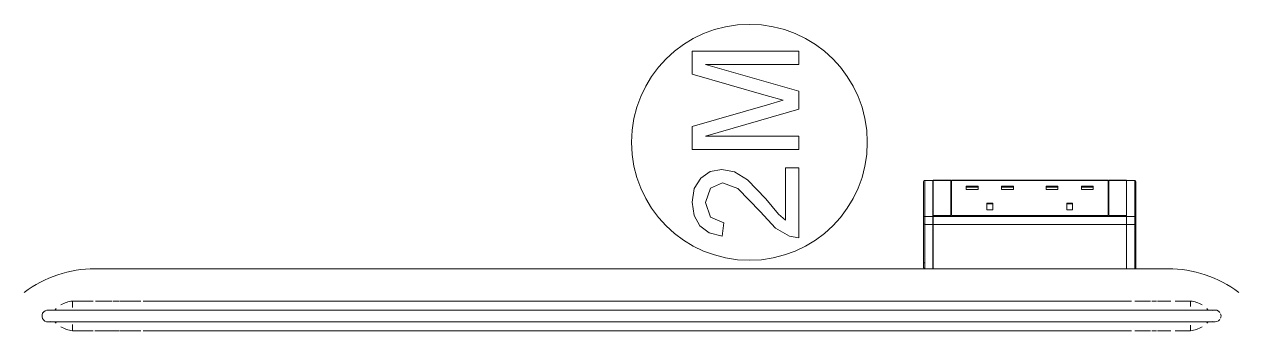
# Model space of a CAD drawing. Header units: millimetres. Extents: x 155927 to 317870, y -36033 to 97293.
# Drawn here: x 170030 to 171060, y 24315 to 24575 of the extents above; entities that cross this region are included whole.
import ezdxf

# ---------------------------------------------------------------- set-up
doc = ezdxf.new("R2010")
doc.units = ezdxf.units.MM
doc.header["$MEASUREMENT"] = 0
doc.layers.add('I-FURN', color=8, linetype='CONTINUOUS', lineweight=9)

msp = doc.modelspace()

# ---------------------------------------------------------------- linework, layer by layer
at = {"layer": 'I-FURN'}
for p, q in [((170687.3, 24552.5), (170596.9, 24552.5)), ((170596.9, 24552.5), (170596.9, 24533.1)), ((170687.3, 24541.2), (170687.3, 24552.5)), ((170687.3, 24518.5), (170608.2, 24541.2)), ((170608.2, 24541.2), (170687.3, 24541.2)), ((170596.9, 24533.1), (170659.6, 24514.9)), ((170659.6, 24514.9), (170674, 24510.9)), ((170687.3, 24503.2), (170687.3, 24518.5)), ((170660.7, 24507.1), (170596.9, 24488.6)), ((170674, 24510.9), (170660.7, 24507.1)), ((170608.2, 24480.5), (170687.3, 24503.2)), ((170596.9, 24488.6), (170596.9, 24469.2)), ((170687.3, 24480.5), (170608.2, 24480.5)), ((170687.3, 24469.2), (170687.3, 24480.5)), ((170596.9, 24469.2), (170687.3, 24469.2)), ((170622.1, 24452.2), (170612.3, 24450.4)), ((170632.9, 24450.2), (170622.1, 24452.2)), ((170676, 24453.6), (170676, 24409.2)), ((170687.3, 24453.6), (170676, 24453.6)), ((170687.3, 24394.3), (170687.3, 24453.6)), ((170604.2, 24444.8), (170598.7, 24436)), ((170612.3, 24450.4), (170604.2, 24444.8)), ((170643.9, 24443.5), (170632.9, 24450.2)), ((170659.4, 24427.3), (170643.9, 24443.5)), ((170793.2, 24441.9), (170793.2, 24411.6)), ((170793.2, 24441.9), (170793.2, 24411.6)), ((170793.4, 24442.5), (170793.4, 24442.5)), ((170801.2, 24442.9), (170794.2, 24442.9)), ((170794.2, 24442.7), (170794.2, 24442.9)), ((170801.2, 24442.9), (170794.2, 24442.9)), ((170801.2, 24442.9), (170794.2, 24442.9)), ((170794.2, 24412.4), (170794.2, 24442.7)), ((170794.2, 24442.7), (170801.2, 24442.7)), ((170801.2, 24442.7), (170801.2, 24442.9)), ((170801.2, 24412.4), (170801.2, 24442.7)), ((170801.3, 24443.1), (170816.3, 24443.1)), ((170801.3, 24413.2), (170801.3, 24443.1)), ((170965.2, 24442.9), (170801.3, 24442.9)), ((170816.3, 24443.1), (170816.3, 24413.2)), ((170816.3, 24442.7), (170816.8, 24442.7)), ((170816.8, 24443.1), (170949.8, 24443.1)), ((170816.8, 24443.1), (170816.8, 24413.2)), ((170949.8, 24443.1), (170949.8, 24413.2)), ((170949.8, 24442.7), (170950.3, 24442.7)), ((170950.3, 24413.2), (170950.3, 24443.1)), ((170950.3, 24443.1), (170965.3, 24443.1)), ((170965.3, 24443.1), (170965.3, 24413.2)), ((170972.3, 24442.9), (170965.3, 24442.9)), ((170972.3, 24442.9), (170965.3, 24442.9)), ((170965.3, 24442.9), (170972.3, 24442.9)), ((170965.3, 24442.9), (170965.3, 24442.7)), ((170972.3, 24442.7), (170965.3, 24442.7)), ((170965.3, 24442.7), (170965.3, 24412.4)), ((170972.3, 24442.9), (170972.3, 24442.7)), ((170972.3, 24442.7), (170972.3, 24412.4)), ((170973.1, 24442.5), (170973.1, 24442.5)), ((170973.3, 24411.6), (170973.3, 24441.9)), ((170973.3, 24411.6), (170973.3, 24441.9)), ((170598.7, 24436), (170596.9, 24424.5)), ((170608.2, 24424.3), (170612.5, 24436.3)), ((170612.5, 24436.3), (170622.8, 24440.9)), ((170622.8, 24440.9), (170635.6, 24436)), ((170635.6, 24436), (170654.5, 24416.5)), ((170829.4, 24438), (170829.4, 24435.2)), ((170839.4, 24438), (170829.4, 24438)), ((170839.4, 24437.3), (170829.4, 24437.3)), ((170839.4, 24435.2), (170829.4, 24435.2)), ((170839.4, 24438), (170839.4, 24435.2)), ((170859.4, 24438), (170859.4, 24435.2)), ((170869.4, 24438), (170859.4, 24438)), ((170869.4, 24437.3), (170859.4, 24437.3)), ((170869.4, 24435.2), (170859.4, 24435.2)), ((170869.4, 24438), (170869.4, 24435.2)), ((170897.1, 24438), (170897.1, 24435.2)), ((170907.1, 24438), (170897.1, 24438)), ((170907.1, 24437.3), (170897.1, 24437.3)), ((170907.1, 24435.2), (170897.1, 24435.2)), ((170907.1, 24438), (170907.1, 24435.2)), ((170927.1, 24438), (170927.1, 24435.2)), ((170937.1, 24438), (170927.1, 24438)), ((170937.1, 24437.3), (170927.1, 24437.3)), ((170937.1, 24435.2), (170927.1, 24435.2)), ((170937.1, 24438), (170937.1, 24435.2)), ((170596.9, 24424.5), (170598.6, 24413.2)), ((170612.4, 24411.8), (170608.2, 24424.3)), ((170670.3, 24414.3), (170659.4, 24427.3)), ((170846.9, 24423.7), (170846.9, 24418)), ((170851.9, 24423.7), (170846.9, 24423.7)), ((170851.9, 24423), (170846.9, 24423)), ((170851.9, 24423.7), (170851.9, 24418)), ((170914.6, 24423.7), (170914.6, 24418)), ((170919.6, 24423.7), (170914.6, 24423.7)), ((170919.6, 24423), (170914.6, 24423)), ((170919.6, 24418), (170919.6, 24423.7)), ((170598.6, 24413.2), (170603.4, 24404.4)), ((170623.8, 24407), (170612.4, 24411.8)), ((170654.5, 24416.5), (170667.6, 24402.4)), ((170676, 24409.2), (170670.3, 24414.3)), ((170793.2, 24373), (170793.2, 24411.6)), ((170793.2, 24411.6), (170793.2, 24406.1)), ((170794.2, 24405.5), (170794.2, 24412.4)), ((170794.2, 24412.4), (170801.2, 24412.4)), ((170801.2, 24405.5), (170801.2, 24412.4)), ((170816.3, 24413.2), (170801.3, 24413.2)), ((170801.3, 24413.2), (170801.3, 24410.8)), ((170801.3, 24413), (170816.3, 24413)), ((170801.3, 24412.4), (170801.3, 24413)), ((170801.3, 24412.4), (170801.3, 24405.5)), ((170965.2, 24412.4), (170801.3, 24412.4)), ((170949.8, 24413.2), (170816.8, 24413.2)), ((170816.8, 24413), (170949.8, 24413)), ((170851.9, 24418), (170846.9, 24418)), ((170914.6, 24418), (170919.6, 24418)), ((170965.3, 24413.2), (170950.3, 24413.2)), ((170950.3, 24413), (170965.2, 24413)), ((170965.2, 24413), (170965.2, 24412.4)), ((170965.2, 24405.5), (170965.2, 24412.4)), ((170972.3, 24412.4), (170965.3, 24412.4)), ((170965.3, 24412.4), (170965.3, 24405.5)), ((170972.3, 24412.4), (170972.3, 24405.5)), ((170973.3, 24411.6), (170973.3, 24373)), ((170973.3, 24406.1), (170973.3, 24411.6)), ((170603.4, 24404.4), (170611.4, 24398.5)), ((170622.4, 24395.7), (170623.8, 24407)), ((170667.6, 24402.4), (170679.6, 24395.5)), ((170793.2, 24406.1), (170793.2, 24369)), ((170794.2, 24368), (170794.2, 24405.5)), ((170794.2, 24405.5), (170801.2, 24405.5)), ((170801.2, 24368), (170801.2, 24405.5)), ((170801.3, 24405.5), (170801.3, 24368)), ((170965.2, 24405.5), (170801.3, 24405.5)), ((170965.2, 24368), (170965.2, 24405.5)), ((170972.3, 24405.5), (170965.3, 24405.5)), ((170965.3, 24405.5), (170965.3, 24368)), ((170972.3, 24405.5), (170972.3, 24368)), ((170973.3, 24369), (170973.3, 24406.1)), ((170611.4, 24398.5), (170622.4, 24395.7)), ((170679.6, 24395.5), (170687.3, 24394.3)), ((170794.2, 24373), (170793.2, 24373)), ((170793.2, 24369), (170793.2, 24373)), ((170973.3, 24373), (170972.3, 24373)), ((170973.3, 24373), (170973.3, 24369)), ((170090.5, 24368), (170794.2, 24368)), ((170794.2, 24368), (170090.5, 24368)), ((170793.2, 24369), (170793.2, 24369)), ((170794.2, 24368), (170801.2, 24368)), ((170794.2, 24368), (170801.2, 24368)), ((170801.3, 24368), (170965.2, 24368)), ((170965.2, 24368), (170801.3, 24368)), ((170965.3, 24368), (170972.3, 24368)), ((170972.3, 24368), (170965.3, 24368)), ((170972.3, 24368), (171000.5, 24368)), ((171000.5, 24368), (170972.3, 24368)), ((170071.4, 24340.5), (170071.4, 24335.3)), ((170071.4, 24340.5), (170089, 24340.5)), ((170076, 24340.6), (170077, 24340.6)), ((170090.9, 24340.5), (170105.1, 24340.5)), ((170106, 24340.6), (170110.9, 24340.6)), ((170111.6, 24340.5), (170129.4, 24340.5)), ((170131.4, 24340.6), (170969.6, 24340.6)), ((170972.5, 24340.5), (170985.8, 24340.5)), ((170986.7, 24340.6), (170990.7, 24340.6)), ((170991.5, 24340.5), (171003, 24340.5)), ((171006.6, 24340.5), (171014.6, 24340.5)), ((171014.9, 24340.6), (171015.8, 24340.6)), ((171016.2, 24340.5), (171019.6, 24340.5)), ((171019.6, 24336), (171019.6, 24340.5)), ((170050.6, 24333), (170050.5, 24333)), ((170050.5, 24333), (170050.5, 24333)), ((170050.8, 24333), (170050.6, 24333)), ((170051.2, 24333), (170050.8, 24333)), ((170051.7, 24333), (170051.2, 24333)), ((170052.3, 24333), (170051.7, 24333)), ((170053, 24333), (170052.3, 24333)), ((170053.9, 24333), (170053, 24333)), ((170054.9, 24333), (170053.9, 24333)), ((170056, 24333), (170054.9, 24333)), ((170057.2, 24333), (170056, 24333)), ((170058.6, 24333), (170057.2, 24333)), ((170060, 24333), (170058.6, 24333)), ((170061.6, 24333), (170060, 24333)), ((170063.3, 24333), (170061.6, 24333)), ((170065.1, 24333), (170063.3, 24333)), ((170067, 24333), (170065.1, 24333)), ((170069, 24333), (170067, 24333)), ((170071.2, 24333), (170069, 24333)), ((170073.4, 24333), (170071.2, 24333)), ((170075.7, 24333), (170073.4, 24333)), ((170078.1, 24333), (170075.7, 24333)), ((170080.5, 24333), (170078.1, 24333)), ((170083.1, 24333), (170080.5, 24333)), ((170085.7, 24333), (170083.1, 24333)), ((170088.4, 24333), (170085.7, 24333)), ((170091.2, 24333), (170088.4, 24333)), ((170094, 24333), (170091.2, 24333)), ((170096.9, 24333), (170094, 24333)), ((170099.9, 24333), (170096.9, 24333)), ((170102.9, 24333), (170099.9, 24333)), ((170106, 24333), (170102.9, 24333)), ((170109, 24333), (170106, 24333)), ((170112.2, 24333), (170109, 24333)), ((170115.3, 24333), (170112.2, 24333)), ((170118.5, 24333), (170115.3, 24333)), ((170121.7, 24333), (170118.5, 24333)), ((170124.9, 24333), (170121.7, 24333)), ((170128.2, 24333), (170124.9, 24333)), ((170131.4, 24333), (170128.2, 24333)), ((170969.6, 24333), (170131.4, 24333)), ((170970.3, 24333), (170969.6, 24333)), ((170973.2, 24333), (170970.3, 24333)), ((170976, 24333), (170973.2, 24333)), ((170978.8, 24333), (170976, 24333)), ((170981.6, 24333), (170978.8, 24333)), ((170984.4, 24333), (170981.6, 24333)), ((170987.2, 24333), (170984.4, 24333)), ((170989.9, 24333), (170987.2, 24333)), ((170992.6, 24333), (170989.9, 24333)), ((170995.3, 24333), (170992.6, 24333)), ((170997.9, 24333), (170995.3, 24333)), ((171000.5, 24333), (170997.9, 24333)), ((171003, 24333), (171000.5, 24333)), ((171005.5, 24333), (171003, 24333)), ((171007.9, 24333), (171005.5, 24333)), ((171010.3, 24333), (171007.9, 24333)), ((171012.5, 24333), (171010.3, 24333)), ((171014.8, 24333), (171012.5, 24333)), ((171016.9, 24333), (171014.8, 24333)), ((171019, 24333), (171016.9, 24333)), ((171021, 24333), (171019, 24333)), ((171022.9, 24333), (171021, 24333)), ((171024.7, 24333), (171022.9, 24333)), ((171026.5, 24333), (171024.7, 24333)), ((171028.1, 24333), (171026.5, 24333)), ((171029.7, 24333), (171028.1, 24333)), ((171031.1, 24333), (171029.7, 24333)), ((171032.5, 24333), (171031.1, 24333)), ((171033.7, 24333), (171032.5, 24333)), ((171034.9, 24333), (171033.7, 24333)), ((171035.9, 24333), (171034.9, 24333)), ((171036.9, 24333), (171035.9, 24333)), ((171037.7, 24333), (171036.9, 24333)), ((171038.5, 24333), (171037.7, 24333)), ((171039.1, 24333), (171038.5, 24333)), ((171039.6, 24333), (171039.1, 24333)), ((171040, 24333), (171039.6, 24333)), ((171040.3, 24333), (171040, 24333)), ((171040.4, 24333), (171040.3, 24333)), ((171040.5, 24333), (171040.4, 24333)), ((170050.5, 24323), (170050.6, 24323)), ((170050.6, 24323), (170050.8, 24323)), ((170050.8, 24323), (170051.1, 24323)), ((170051.1, 24323), (170051.5, 24323)), ((170051.5, 24323), (170052.1, 24323)), ((170052.1, 24323), (170052.8, 24323)), ((170052.8, 24323), (170053.6, 24323)), ((170053.6, 24323), (170054.6, 24323)), ((170054.6, 24323), (170055.7, 24323)), ((170055.7, 24323), (170056.9, 24323)), ((170056.9, 24323), (170058.2, 24323)), ((170058.2, 24323), (170059.6, 24323)), ((170059.6, 24323), (170061.2, 24323)), ((170061.2, 24323), (170062.9, 24323)), ((170062.9, 24323), (170064.6, 24323)), ((170064.6, 24323), (170066.5, 24323)), ((170066.5, 24323), (170068.5, 24323)), ((170068.5, 24323), (170070.6, 24323)), ((170070.6, 24323), (170072.8, 24323)), ((170071.4, 24320.8), (170071.4, 24315.5)), ((170072.8, 24323), (170075, 24323)), ((170075, 24323), (170077.4, 24323)), ((170077.4, 24323), (170079.9, 24323)), ((170079.9, 24323), (170082.4, 24323)), ((170082.4, 24323), (170085, 24323)), ((170085, 24323), (170087.7, 24323)), ((170087.7, 24323), (170090.4, 24323)), ((170090.4, 24323), (170093.3, 24323)), ((170093.3, 24323), (170096.2, 24323)), ((170096.2, 24323), (170099.1, 24323)), ((170099.1, 24323), (170102.1, 24323)), ((170102.1, 24323), (170105.1, 24323)), ((170105.1, 24323), (170108.2, 24323)), ((170108.2, 24323), (170111.3, 24323)), ((170111.3, 24323), (170114.5, 24323)), ((170114.5, 24323), (170117.7, 24323)), ((170117.7, 24323), (170120.9, 24323)), ((170120.9, 24323), (170124.1, 24323)), ((170124.1, 24323), (170127.3, 24323)), ((170127.3, 24323), (170130.5, 24323)), ((170130.5, 24323), (170131.4, 24323)), ((170131.4, 24323), (170969.6, 24323)), ((170969.6, 24323), (170972.4, 24323)), ((170972.4, 24323), (170975.2, 24323)), ((170975.2, 24323), (170978.1, 24323)), ((170978.1, 24323), (170980.9, 24323)), ((170980.9, 24323), (170983.7, 24323)), ((170983.7, 24323), (170986.4, 24323)), ((170986.4, 24323), (170989.2, 24323)), ((170989.2, 24323), (170991.9, 24323)), ((170991.9, 24323), (170994.6, 24323)), ((170994.6, 24323), (170997.2, 24323)), ((170997.2, 24323), (170999.8, 24323)), ((170999.8, 24323), (171002.3, 24323)), ((171002.3, 24323), (171004.8, 24323)), ((171004.8, 24323), (171007.2, 24323)), ((171007.2, 24323), (171009.6, 24323)), ((171009.6, 24323), (171011.9, 24323)), ((171011.9, 24323), (171014.2, 24323)), ((171014.2, 24323), (171016.3, 24323)), ((171016.3, 24323), (171018.4, 24323)), ((171018.4, 24323), (171020.5, 24323)), ((171019.6, 24315.5), (171019.6, 24320.1)), ((171020.5, 24323), (171022.4, 24323)), ((171022.4, 24323), (171024.2, 24323)), ((171024.2, 24323), (171026, 24323)), ((171026, 24323), (171027.7, 24323)), ((171027.7, 24323), (171029.3, 24323)), ((171029.3, 24323), (171030.7, 24323)), ((171030.7, 24323), (171032.1, 24323)), ((171032.1, 24323), (171033.4, 24323)), ((171033.4, 24323), (171034.6, 24323)), ((171034.6, 24323), (171035.7, 24323)), ((171035.7, 24323), (171036.6, 24323)), ((171036.6, 24323), (171037.5, 24323)), ((171037.5, 24323), (171038.3, 24323)), ((171038.3, 24323), (171038.9, 24323)), ((171038.9, 24323), (171039.5, 24323)), ((171039.5, 24323), (171039.9, 24323)), ((171039.9, 24323), (171040.2, 24323)), ((171040.2, 24323), (171040.4, 24323)), ((171040.4, 24323), (171040.5, 24323)), ((171040.5, 24323), (171040.5, 24323)), ((170089, 24315.5), (170071.4, 24315.5)), ((170077, 24315.5), (170076, 24315.5)), ((170106.2, 24315.5), (170090.3, 24315.5)), ((170110.9, 24315.5), (170106, 24315.5)), ((170129.4, 24315.5), (170111.6, 24315.5)), ((170969.6, 24315.5), (170131.4, 24315.5)), ((170985.8, 24315.5), (170972.5, 24315.5)), ((170990.7, 24315.5), (170986.7, 24315.5)), ((171003, 24315.5), (170991.5, 24315.5)), ((171014.6, 24315.5), (171006.6, 24315.5)), ((171015.8, 24315.5), (171014.9, 24315.5)), ((171019.6, 24315.5), (171016.2, 24315.5))]:
    msp.add_line(p, q, dxfattribs=at)
at = {"layer": 'I-FURN', "flags": 128}
for points in [[(170793.7, 24442.7), (170793.7, 24442.7), (170793.8, 24442.8), (170793.8, 24442.8), (170793.8, 24442.8), (170793.9, 24442.8), (170793.9, 24442.8), (170793.9, 24442.8), (170794, 24442.8), (170794, 24442.9), (170794.1, 24442.9), (170794.1, 24442.9), (170794.1, 24442.9), (170794.2, 24442.9), (170794.2, 24442.9)], [(170972.3, 24442.9), (170972.4, 24442.9), (170972.4, 24442.9), (170972.4, 24442.9), (170972.5, 24442.9), (170972.5, 24442.8), (170972.6, 24442.8), (170972.6, 24442.8), (170972.6, 24442.8), (170972.7, 24442.8), (170972.7, 24442.8), (170972.7, 24442.8), (170972.8, 24442.8), (170972.8, 24442.7)], [(170793.2, 24411.6), (170793.2, 24411.5), (170793.2, 24411.4), (170793.2, 24411.3), (170793.2, 24411.2), (170793.2, 24411.1), (170793.2, 24410.9), (170793.2, 24410.8), (170793.2, 24410.7), (170793.2, 24410.6), (170793.2, 24410.4), (170793.2, 24410.3), (170793.2, 24410.2), (170793.2, 24410), (170793.2, 24409.9), (170793.2, 24409.7), (170793.2, 24409.6), (170793.2, 24409.4), (170793.2, 24409.3), (170793.2, 24409.1), (170793.2, 24408.9), (170793.2, 24408.8), (170793.2, 24408.6), (170793.2, 24408.5), (170793.2, 24408.3), (170793.2, 24408.1), (170793.2, 24408), (170793.2, 24407.8), (170793.2, 24407.7), (170793.2, 24407.5), (170793.2, 24407.4), (170793.2, 24407.2), (170793.2, 24407.1), (170793.2, 24406.9), (170793.2, 24406.8), (170793.2, 24406.6), (170793.2, 24406.5), (170793.2, 24406.3), (170793.2, 24406.2), (170793.2, 24406.1)], [(170973.3, 24406.1), (170973.3, 24406.2), (170973.3, 24406.3), (170973.3, 24406.5), (170973.3, 24406.6), (170973.3, 24406.8), (170973.3, 24406.9), (170973.3, 24407.1), (170973.3, 24407.2), (170973.3, 24407.4), (170973.3, 24407.5), (170973.3, 24407.7), (170973.3, 24407.8), (170973.3, 24408), (170973.3, 24408.1), (170973.3, 24408.3), (170973.3, 24408.5), (170973.3, 24408.6), (170973.3, 24408.8), (170973.3, 24408.9), (170973.3, 24409.1), (170973.3, 24409.3), (170973.3, 24409.4), (170973.3, 24409.6), (170973.3, 24409.7), (170973.3, 24409.9), (170973.3, 24410), (170973.3, 24410.2), (170973.3, 24410.3), (170973.3, 24410.4), (170973.3, 24410.6), (170973.3, 24410.7), (170973.3, 24410.8), (170973.3, 24410.9), (170973.3, 24411.1), (170973.3, 24411.2), (170973.3, 24411.3), (170973.3, 24411.4), (170973.3, 24411.5), (170973.3, 24411.6)], [(170793.2, 24406.1), (170793.2, 24403.3), (170793.2, 24400.6), (170793.2, 24398), (170793.2, 24395.4), (170793.2, 24393), (170793.2, 24390.7), (170793.2, 24388.4), (170793.2, 24386.3), (170793.2, 24384.3), (170793.2, 24382.4), (170793.2, 24380.6), (170793.2, 24378.9), (170793.2, 24377.4), (170793.2, 24376), (170793.2, 24374.7), (170793.2, 24373.5), (170793.2, 24372.5), (170793.2, 24371.5), (170793.2, 24370.8), (170793.2, 24370.1), (170793.2, 24369.6), (170793.2, 24369.2), (170793.2, 24369)], [(170973.3, 24369), (170973.3, 24369.3), (170973.3, 24369.7), (170973.3, 24370.3), (170973.3, 24371), (170973.3, 24371.8), (170973.3, 24372.7), (170973.3, 24373.8), (170973.3, 24375), (170973.3, 24376.3), (170973.3, 24377.8), (170973.3, 24379.4), (170973.3, 24381.1), (170973.3, 24382.9), (170973.3, 24384.8), (170973.3, 24386.9), (170973.3, 24389), (170973.3, 24391.3), (170973.3, 24393.6), (170973.3, 24396.1), (170973.3, 24398.6), (170973.3, 24401.3), (170973.3, 24404), (170973.3, 24406.1)], [(170793.2, 24369), (170793.2, 24369), (170793.2, 24369), (170793.2, 24369), (170793.2, 24369.1), (170793.2, 24369.1), (170793.2, 24369.1), (170793.2, 24369.2), (170793.2, 24369.2), (170793.2, 24369.3), (170793.2, 24369.3), (170793.2, 24369.4), (170793.2, 24369.5), (170793.2, 24369.5), (170793.2, 24369.6), (170793.2, 24369.7), (170793.2, 24369.8), (170793.2, 24369.9), (170793.2, 24370), (170793.2, 24370.1), (170793.2, 24370.2), (170793.2, 24370.3), (170793.2, 24370.5), (170793.2, 24370.6), (170793.2, 24370.7), (170793.2, 24370.9), (170793.2, 24371), (170793.2, 24371.1), (170793.2, 24371.3), (170793.2, 24371.4), (170793.2, 24371.6), (170793.2, 24371.7), (170793.2, 24371.9), (170793.2, 24372), (170793.2, 24372.2), (170793.2, 24372.3), (170793.2, 24372.5), (170793.2, 24372.7), (170793.2, 24372.8), (170793.2, 24373), (170793.2, 24373)], [(170973.3, 24373), (170973.3, 24372.9), (170973.3, 24372.7), (170973.3, 24372.5), (170973.3, 24372.4), (170973.3, 24372.2), (170973.3, 24372.1), (170973.3, 24371.9), (170973.3, 24371.8), (170973.3, 24371.6), (170973.3, 24371.5), (170973.3, 24371.3), (170973.3, 24371.2), (170973.3, 24371), (170973.3, 24370.9), (170973.3, 24370.8), (170973.3, 24370.6), (170973.3, 24370.5), (170973.3, 24370.4), (170973.3, 24370.3), (170973.3, 24370.1), (170973.3, 24370), (170973.3, 24369.9), (170973.3, 24369.8), (170973.3, 24369.7), (170973.3, 24369.7), (170973.3, 24369.6), (170973.3, 24369.5), (170973.3, 24369.4), (170973.3, 24369.4), (170973.3, 24369.3), (170973.3, 24369.2), (170973.3, 24369.2), (170973.3, 24369.1), (170973.3, 24369.1), (170973.3, 24369.1), (170973.3, 24369.1), (170973.3, 24369), (170973.3, 24369), (170973.3, 24369)], [(170794.2, 24368), (170794.2, 24368), (170794.1, 24368), (170794.1, 24368), (170794, 24368), (170794, 24368), (170794, 24368), (170793.9, 24368.1), (170793.9, 24368.1), (170793.8, 24368.1), (170793.8, 24368.1), (170793.8, 24368.1), (170793.7, 24368.1), (170793.7, 24368.2), (170793.7, 24368.2), (170793.6, 24368.2), (170793.6, 24368.2), (170793.6, 24368.2), (170793.5, 24368.3), (170793.5, 24368.3), (170793.5, 24368.3), (170793.5, 24368.4), (170793.4, 24368.4), (170793.4, 24368.4), (170793.4, 24368.4), (170793.4, 24368.5), (170793.3, 24368.5), (170793.3, 24368.5), (170793.3, 24368.6), (170793.3, 24368.6), (170793.3, 24368.7), (170793.2, 24368.7), (170793.2, 24368.7), (170793.2, 24368.8), (170793.2, 24368.8), (170793.2, 24368.8), (170793.2, 24368.9), (170793.2, 24368.9), (170793.2, 24369), (170793.2, 24369), (170793.2, 24369)], [(170973.3, 24369), (170973.3, 24369), (170973.3, 24368.9), (170973.3, 24368.9), (170973.3, 24368.9), (170973.3, 24368.8), (170973.3, 24368.8), (170973.3, 24368.7), (170973.3, 24368.7), (170973.3, 24368.7), (170973.2, 24368.6), (170973.2, 24368.6), (170973.2, 24368.6), (170973.2, 24368.5), (170973.2, 24368.5), (170973.1, 24368.5), (170973.1, 24368.4), (170973.1, 24368.4), (170973.1, 24368.4), (170973, 24368.3), (170973, 24368.3), (170973, 24368.3), (170973, 24368.2), (170972.9, 24368.2), (170972.9, 24368.2), (170972.9, 24368.2), (170972.8, 24368.2), (170972.8, 24368.1), (170972.8, 24368.1), (170972.7, 24368.1), (170972.7, 24368.1), (170972.6, 24368.1), (170972.6, 24368.1), (170972.6, 24368), (170972.5, 24368), (170972.5, 24368), (170972.4, 24368), (170972.4, 24368), (170972.4, 24368), (170972.3, 24368), (170972.3, 24368)], [(170973.3, 24369), (170973.3, 24369), (170973.3, 24369)]]:
    msp.add_lwpolyline(points, dxfattribs=at)
at = {"layer": 'I-FURN'}
for centre, radius, start, end in [((170645.5, 24475.2), 100, 90, 270), ((170645.5, 24475.2), 100, 270, 90), ((170090.5, 24268), 100, 90, 126.8699), ((170090.5, 24268), 100, 90, 126.8699), ((171000.5, 24268), 100, 53.1301, 90), ((171000.5, 24268), 100, 53.1301, 90), ((170073.7, 24317.1), 23.6, 95.6664, 120.8564), ((171017.3, 24317.1), 23.6, 59.1436, 84.3336), ((170050.5, 24328), 5, 83.0848, 291.8252), ((170063.4, 24328), 8.51, 133.4514, 144.4595), ((171027.6, 24328), 8.51, 35.5405, 46.5486), ((171040.5, 24328), 5, 37.2751, 111.8252), ((171040.5, 24328), 5, 337.635, 22.365), ((170063.4, 24328), 8.51, 215.5405, 226.5486), ((170073.7, 24339), 23.6, 239.1436, 264.3336), ((171017.3, 24339), 23.6, 275.6664, 300.8564), ((171027.6, 24328), 8.51, 313.4514, 324.4595), ((171040.5, 24328), 5, 248.1748, 322.7249)]:
    msp.add_arc(centre, radius, start, end, dxfattribs=at)
for centre, major_axis, ratio, start_param, end_param in [((170794.2, 24441.9), (-1, 0), 0.819152, 4.712389, 6.283185), ((170972.3, 24441.9), (1, 0), 0.819152, 0, 1.570796), ((170794.2, 24411.6), (-1, 0), 0.819152, 4.712389, 6.283185), ((170972.3, 24411.6), (-1, 0), 0.819152, 3.141593, 4.712389), ((170794.2, 24406.1), (-1, 0), 0.56467, 0, 1.570796), ((170972.3, 24406.1), (-1, 0), 0.56467, 1.570796, 3.141593), ((170794.2, 24369), (-1, 0), 0.998113, 0, 1.570796), ((170972.3, 24369), (-1, 0), 0.998113, 1.570796, 3.141593)]:
    msp.add_ellipse(centre, major_axis=major_axis, ratio=ratio, start_param=start_param, end_param=end_param, dxfattribs=at)

doc.saveas('drawing.dxf')
